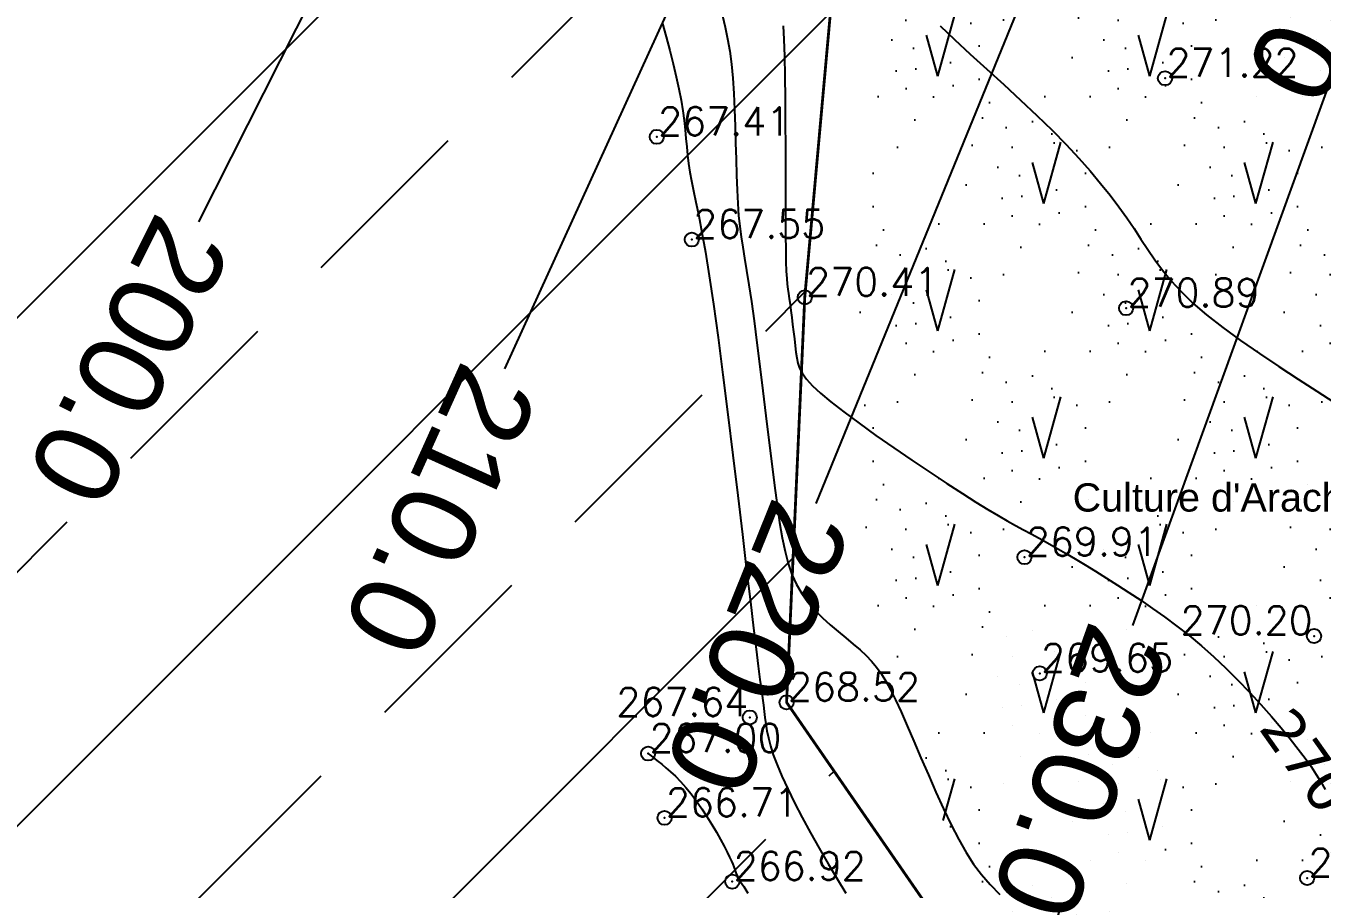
# Model space of a CAD drawing. Header units: millimetres. Extents: x 524954 to 526204, y 9523489 to 9524010.
# Drawn here: x 525350.26 to 525396.09, y 9523600.28 to 9523630.79 of the extents above; entities that cross this region are included whole.
import ezdxf
from ezdxf.enums import TextEntityAlignment as Align

# ---------------------------------------------------------------- set-up
doc = ezdxf.new("R2010")
doc.units = ezdxf.units.MM
doc.header["$PDMODE"] = 32
doc.header["$PDSIZE"] = 0.5
doc.linetypes.add('ACAD_ISO12W100', pattern=[21, 12, -3, 0, -3, 0, -3])
doc.linetypes.add('CACHE2', pattern=[4.7625, 3.175, -1.5875])
for name, color, linetype in [('Bord Fleuve', 4, 'ACAD_ISO12W100'), ('CN_01_00', 3, 'Continuous'), ('CN_02_00', 4, 'Continuous'), ('CN_10_00', 1, 'Continuous'), ('Cotation Courbes de niveau', 7, 'Continuous'), ('Route - Bretelle de sortie - Construction', 7, 'Continuous'), ('Route - Bretelle de sortie - Textes - Tabulations', 7, 'Continuous'), ('Route - Route de la corniche de Brazzaville - Tabulations', 7, 'Continuous'), ('Route - Route de la corniche de Brazzaville - Textes - Tabulations', 1, 'Continuous'), ('TopoAlt', 3, 'Continuous'), ('TOPOJIS', 7, 'Continuous'), ('Toponomie', 7, 'CACHE2'), ('Végétation_Plantation', 70, 'Continuous')]:
    doc.layers.add(name, color=color, linetype=linetype)
doc.styles.add('Affichages route', font='arial.ttf', dxfattribs={"height": 0.5})
doc.styles.add('Cotation', font='arial.ttf')
doc.styles.add('Simplex 1.0', font='Simplex.shx', dxfattribs={"width": 0.99, "height": 1})
doc.styles.get("Standard").update_dxf_attribs({"font": 'arial.ttf'})
doc.styles.add('Verdana 1.0', font='verdana.ttf', dxfattribs={"width": 0.99, "height": 1})
doc.dimstyles.new('BRAZZAVILLE', dxfattribs={"dimtxt": 0.15, "dimasz": 0.2, "dimexe": 0.5, "dimexo": 0.5, "dimgap": 0.5, "dimtad": 0, "dimzin": 0, "dimdsep": 46, "dimtxsty": 'Cotation', "dimsah": 1, "dimcen": 0.1, "dimse1": 1, "dimse2": 1, "dimclrd": 1, "dimclre": 256, "dimclrt": 1, "dimaunit": 2, "dimazin": 0, "dimtfac": 1, "dimtdec": 4, "dimtofl": 0, "dimtmove": 0, "dimatfit": 1, "dimfxl": 1, "dimtolj": 1, "dimtzin": 0, "dimlwd": 0, "dimlwe": 0, "dimarcsym": 0})

# ---------------------------------------------------------------- blocks, each defined once
blk = doc.blocks.new('TCPOINT M')
at = {"color": 0}
blk.add_point((0, 0), dxfattribs=at)
at = {"layer": 'TopoAlt', "style": 'Simplex 1.0', "width": 0.99}
blk.add_attdef('ALT', (0.15, 0.15), '', height=1, dxfattribs=at)
blk = doc.blocks.new('*D62')
at = {"layer": 'Defpoints', "color": 0, "transparency": 16777216}
for p in [(525295.865, 9523704.379), (525365.794, 9523665.478), (525266.088, 9523650.851)]:
    blk.add_point(p, dxfattribs=at)
at = {"layer": 'Route - Bretelle de sortie - Construction', "color": 1, "lineweight": 0, "transparency": 16777216}
for p, q in [((525295.622, 9523703.942), (525265.845, 9523650.414)), ((525365.551, 9523665.042), (525335.774, 9523611.514)), ((525268.71, 9523649.393), (525294.191, 9523635.218)), ((525333.396, 9523613.409), (525307.914, 9523627.584))]:
    blk.add_line(p, q, dxfattribs=at)
at = {"layer": 'Route - Bretelle de sortie - Construction', "color": 1, "transparency": 16777216}
for points in [[(525268.953, 9523649.83), (525268.467, 9523648.956), (525266.088, 9523650.851)], [(525333.639, 9523613.846), (525333.152, 9523612.972), (525336.017, 9523611.951)]]:
    blk.add_solid(points, dxfattribs=at)
at = {"layer": 'Route - Bretelle de sortie - Construction', "color": 1, "transparency": 16777216, "insert": (525301.053, 9523631.401), "char_height": 3, "attachment_point": 5, "rotation": 330.9132, "style": 'Cotation'}
blk.add_mtext('\\A1;Biseau\\P80.00 m', dxfattribs=at)

msp = doc.modelspace()

# ---------------------------------------------------------------- hatches: boundary and pattern name
at = {"layer": 'Bord Fleuve', "ltscale": 0.5}
h = msp.add_hatch(dxfattribs=at)
h.set_pattern_fill('ANSI33', color=135, scale=2, style=0)
h.paths.add_polyline_path([(525394.875, 9523547.688), (525386.855, 9523539.684), (525374.857, 9523528.592), (525359.402, 9523533.054), (525302.267, 9523541.753), (525253.226, 9523571.678), (525189.199, 9523592.989), (525146.601, 9523610.427), (525134.908, 9523628.389), (525130.258, 9523644.878), (525129.915, 9523646.053), (525134.923, 9523646.805), (525141.4, 9523651.378), (525145.39, 9523652.194), (525150.779, 9523654.113), (525153.673, 9523654.734), (525157.062, 9523656.215), (525170.428, 9523659.554), (525190.68, 9523663.166), (525195.533, 9523671.037), (525214.046, 9523677.393), (525226.978, 9523684.419), (525241.856, 9523699.409), (525259.549, 9523697.749), (525263.742, 9523702.788), (525265.599, 9523705.429), (525271.397, 9523709.575), (525278.663, 9523713.162), (525282.299, 9523718.359), (525286.813, 9523721.853), (525297.974, 9523715.602), (525305.783, 9523711.053), (525316.348, 9523705.233), (525323.457, 9523701.143), (525333.272, 9523695.625), (525364.282, 9523678.524), (525367.141, 9523669.609), (525369.992, 9523664.673), (525374.256, 9523657.439), (525374.878, 9523649.759), (525376.197, 9523640.514), (525378.821, 9523632.503), (525377.801, 9523621.191), (525377.159, 9523606.875), (525382.451, 9523599.216), (525388.758, 9523585.471), (525391.317, 9523567.355), (525392.74, 9523563.589), (525392.123, 9523555.946)])
at = {"layer": 'Végétation_Plantation', "linetype": 'CACHE2', "ltscale": 0.5}
h = msp.add_hatch(dxfattribs=at)
h.set_pattern_fill('BROUSS', color=256, scale=1.5, style=0)
h.set_pattern_definition([(74.475889, (0, 0), (-3.750000001, 13.500000005), [2.25, -11.761156275]), (74.475889, (3.75, 4.5), (-3.750000001, 13.500000005), [2.25, -11.761156275]), (74.475889, (7.5, 9), (-3.750000001, 13.500000005), [2.25, -11.761156275]), (105.524111, (0, 0), (-7.500000003, 4e-10), [1.5, -12.511156275]), (105.524111, (3.75, 4.5), (-7.500000003, 4e-10), [1.5, -12.511156275]), (105.524111, (7.5, 9), (-7.500000003, 4e-10), [1.5, -12.511156275]), (0, (0.453, 0.484), (3.75, 4.5), [0, -7.5]), (0, (1.468, 1.072), (3.75, 4.5), [0, -7.5]), (0, (1.1713, 1.8804), (3.75, 4.5), [0, -7.5]), (0, (2.327, 1.9907), (3.75, 4.5), [0, -7.5]), (0, (1.64, 3.7912), (3.75, 4.5), [0, -7.5]), (0, (0.3684, 2.1545), (3.75, 4.5), [0, -7.5]), (0, (0.281, 2.4684), (3.75, 4.5), [0, -7.5]), (0, (0.0314, 3.7912), (3.75, 4.5), [0, -7.5]), (0, (-0.7807, 0.2634), (3.75, 4.5), [0, -7.5]), (0, (-0.8588, 0.9984), (3.75, 4.5), [0, -7.5]), (0, (-1.468, 0.19), (3.75, 4.5), [0, -7.5]), (0, (-1.624, 1.2924), (3.75, 4.5), [0, -7.5]), (0, (-1.1242, 1.9905), (3.75, 4.5), [0, -7.5]), (0, (-1.3274, 2.6888), (3.75, 4.5), [0, -7.5]), (0, (-1.9207, 3.5707), (3.75, 4.5), [0, -7.5]), (0, (-0.406, 2.9085), (3.75, 4.5), [0, -7.5]), (0, (-2.53, 2.064), (3.75, 4.5), [0, -7.5]), (0, (-2.7485, 0.6675), (3.75, 4.5), [0, -7.5]), (0, (-1.1235, -0.4347), (3.75, 4.5), [0, -7.5]), (0, (-0.156, -0.7287), (3.75, 4.5), [0, -7.5]), (0, (-0.812, -1.537), (3.75, 4.5), [0, -7.5]), (0, (1.5774, -1.4635), (3.75, 4.5), [0, -7.5]), (0, (0.5466, -0.3245), (3.75, 4.5), [0, -7.5]), (0, (1.468, -0.104), (3.75, 4.5), [0, -7.5])])
h.paths.add_polyline_path([(525377.673, 9523660.945), (525407.866, 9523647.437), (525404.193, 9523635.327), (525403.476, 9523627.007), (525405.987, 9523619.737), (525406.747, 9523612.886), (525407.177, 9523604.448), (525411.057, 9523590.152), (525390.646, 9523585.184), (525385.798, 9523596.139), (525380.179, 9523608.044), (525379.541, 9523623.33), (525380.945, 9523632.682), (525378.138, 9523643.509), (525376.097, 9523653.982)])

# ---------------------------------------------------------------- linework, layer by layer
at = {"layer": 'Bord Fleuve', "ltscale": 0.35, "const_width": 0.1, "flags": 128}
msp.add_lwpolyline([(525364.282, 9523678.524), (525367.141, 9523669.609), (525369.992, 9523664.673), (525374.256, 9523657.439), (525374.878, 9523649.759), (525376.197, 9523640.514), (525378.821, 9523632.503), (525377.801, 9523621.191), (525377.159, 9523606.875), (525382.451, 9523599.216), (525388.758, 9523585.471), (525391.317, 9523567.355), (525392.74, 9523563.589), (525392.123, 9523555.946), (525394.064, 9523546.741)], dxfattribs=at)
at = {"layer": 'CN_01_00', "flags": 128}
for points, elevation in [([(525374.893, 9523631.147), (525374.989, 9523630.743), (525375.074, 9523630.329), (525375.147, 9523629.895), (525375.207, 9523629.433), (525375.256, 9523628.936), (525375.293, 9523628.399), (525375.321, 9523627.831), (525375.342, 9523627.245), (525375.358, 9523626.654), (525375.372, 9523626.072), (525375.388, 9523625.511), (525375.406, 9523624.985), (525375.43, 9523624.506), (525375.462, 9523624.083), (525375.503, 9523623.699), (525375.551, 9523623.333), (525375.608, 9523622.965), (525375.673, 9523622.574), (525375.745, 9523622.138), (525375.826, 9523621.636), (525375.914, 9523621.048), (525376.009, 9523620.359), (525376.11, 9523619.586), (525376.215, 9523618.753), (525376.322, 9523617.885), (525376.429, 9523617.006), (525376.535, 9523616.139), (525376.637, 9523615.309), (525376.733, 9523614.54), (525376.823, 9523613.851), (525376.912, 9523613.239), (525377.003, 9523612.695), (525377.103, 9523612.212), (525377.217, 9523611.781), (525377.35, 9523611.394), (525377.507, 9523611.043), (525377.693, 9523610.72), (525377.913, 9523610.418), (525378.159, 9523610.135), (525378.424, 9523609.868), (525378.7, 9523609.616), (525378.98, 9523609.378), (525379.254, 9523609.153), (525379.515, 9523608.939), (525379.756, 9523608.735), (525379.97, 9523608.537), (525380.161, 9523608.338), (525380.337, 9523608.126), (525380.504, 9523607.893), (525380.668, 9523607.628), (525380.836, 9523607.32), (525381.013, 9523606.96), (525381.208, 9523606.537), (525381.424, 9523606.047), (525381.659, 9523605.502), (525381.91, 9523604.918), (525382.171, 9523604.313), (525382.44, 9523603.705), (525382.711, 9523603.11), (525382.982, 9523602.545), (525383.248, 9523602.028), (525383.507, 9523601.571), (525383.77, 9523601.163), (525384.047, 9523600.789), (525384.352, 9523600.433), (525384.695, 9523600.08)], 269), ([(525382.583, 9523630.793), (525383.097, 9523630.307), (525383.654, 9523629.791), (525384.239, 9523629.257), (525384.836, 9523628.711), (525385.43, 9523628.163), (525386.005, 9523627.622), (525386.546, 9523627.098), (525387.04, 9523626.596), (525387.487, 9523626.117), (525387.893, 9523625.66), (525388.262, 9523625.221), (525388.597, 9523624.8), (525388.903, 9523624.394), (525389.184, 9523624.002), (525389.444, 9523623.622), (525389.689, 9523623.251), (525389.93, 9523622.885), (525390.18, 9523622.521), (525390.452, 9523622.154), (525390.758, 9523621.779), (525391.111, 9523621.394), (525391.525, 9523620.992), (525392.011, 9523620.57), (525392.577, 9523620.127), (525393.206, 9523619.668), (525393.876, 9523619.204), (525394.564, 9523618.744), (525395.248, 9523618.298), (525395.905, 9523617.874), (525396.513, 9523617.483)], 271), ([(525372.263, 9523605.067), (525372.263, 9523605.066), (525372.267, 9523605.064), (525372.276, 9523605.056), (525372.294, 9523605.042), (525372.325, 9523605.019), (525372.37, 9523604.985), (525372.432, 9523604.936), (525372.516, 9523604.872), (525372.622, 9523604.79), (525372.75, 9523604.689), (525372.895, 9523604.568), (525373.055, 9523604.426), (525373.226, 9523604.264), (525373.407, 9523604.079), (525373.594, 9523603.872), (525373.784, 9523603.641), (525373.974, 9523603.388), (525374.161, 9523603.118), (525374.342, 9523602.839), (525374.514, 9523602.559), (525374.675, 9523602.286), (525374.821, 9523602.026), (525374.95, 9523601.789), (525375.058, 9523601.582), (525375.144, 9523601.409), (525375.21, 9523601.269), (525375.258, 9523601.157), (525375.294, 9523601.068), (525375.319, 9523600.998), (525375.337, 9523600.941), (525375.352, 9523600.892), (525375.366, 9523600.848), (525375.383, 9523600.802), (525375.412, 9523600.743), (525375.459, 9523600.659), (525375.533, 9523600.537), (525375.642, 9523600.367), (525375.793, 9523600.135)], 267)]:
    msp.add_lwpolyline(points, dxfattribs=dict(at, elevation=elevation))
at = {"layer": 'CN_02_00', "elevation": 268, "flags": 128}
msp.add_lwpolyline([(525372.764, 9523630.902), (525372.903, 9523630.405), (525373.033, 9523629.918), (525373.152, 9523629.445), (525373.258, 9523628.99), (525373.35, 9523628.559), (525373.427, 9523628.156), (525373.486, 9523627.784), (525373.532, 9523627.438), (525373.569, 9523627.114), (525373.599, 9523626.806), (525373.628, 9523626.509), (525373.658, 9523626.215), (525373.694, 9523625.921), (525373.739, 9523625.62), (525373.797, 9523625.305), (525373.869, 9523624.955), (525373.954, 9523624.551), (525374.052, 9523624.069), (525374.163, 9523623.49), (525374.287, 9523622.79), (525374.425, 9523621.949), (525374.575, 9523620.946), (525374.738, 9523619.769), (525374.91, 9523618.457), (525375.085, 9523617.056), (525375.261, 9523615.616), (525375.433, 9523614.185), (525375.595, 9523612.811), (525375.745, 9523611.543), (525375.877, 9523610.428), (525375.989, 9523609.503), (525376.081, 9523608.754), (525376.157, 9523608.157), (525376.218, 9523607.686), (525376.267, 9523607.315), (525376.306, 9523607.02), (525376.339, 9523606.776), (525376.367, 9523606.555), (525376.393, 9523606.338), (525376.423, 9523606.114), (525376.462, 9523605.876), (525376.516, 9523605.619), (525376.59, 9523605.336), (525376.69, 9523605.02), (525376.821, 9523604.666), (525376.989, 9523604.266), (525377.197, 9523603.818), (525377.441, 9523603.329), (525377.714, 9523602.81), (525378.007, 9523602.27), (525378.315, 9523601.722), (525378.63, 9523601.175), (525378.946, 9523600.64), (525379.254, 9523600.127)], dxfattribs=at)
at = {"layer": 'CN_10_00', "elevation": 270, "flags": 128}
msp.add_lwpolyline([(525377.037, 9523630.793), (525377.065, 9523630.307), (525377.086, 9523629.717), (525377.1, 9523629.015), (525377.109, 9523628.223), (525377.114, 9523627.375), (525377.116, 9523626.502), (525377.117, 9523625.635), (525377.117, 9523624.807), (525377.118, 9523624.049), (525377.121, 9523623.392), (525377.127, 9523622.861), (525377.137, 9523622.442), (525377.149, 9523622.116), (525377.164, 9523621.862), (525377.182, 9523621.658), (525377.203, 9523621.486), (525377.226, 9523621.323), (525377.252, 9523621.149), (525377.28, 9523620.949), (525377.309, 9523620.724), (525377.34, 9523620.482), (525377.371, 9523620.23), (525377.402, 9523619.974), (525377.433, 9523619.722), (525377.462, 9523619.481), (525377.49, 9523619.257), (525377.518, 9523619.056), (525377.557, 9523618.869), (525377.619, 9523618.686), (525377.717, 9523618.499), (525377.863, 9523618.297), (525378.071, 9523618.069), (525378.353, 9523617.807), (525378.722, 9523617.499), (525379.184, 9523617.141), (525379.723, 9523616.741), (525380.319, 9523616.314), (525380.949, 9523615.874), (525381.591, 9523615.435), (525382.224, 9523615.009), (525382.825, 9523614.612), (525383.374, 9523614.257), (525383.853, 9523613.954), (525384.269, 9523613.699), (525384.634, 9523613.482), (525384.958, 9523613.295), (525385.254, 9523613.13), (525385.533, 9523612.978), (525385.806, 9523612.83), (525386.085, 9523612.678), (525386.38, 9523612.514), (525386.691, 9523612.337), (525387.018, 9523612.148), (525387.36, 9523611.947), (525387.716, 9523611.733), (525388.086, 9523611.508), (525388.468, 9523611.27), (525388.861, 9523611.022), (525389.265, 9523610.761), (525389.678, 9523610.488), (525390.099, 9523610.2), (525390.525, 9523609.896), (525390.956, 9523609.575), (525391.39, 9523609.234), (525391.824, 9523608.873), (525392.259, 9523608.491), (525392.69, 9523608.086), (525393.115, 9523607.665), (525393.528, 9523607.236), (525393.924, 9523606.806), (525394.3, 9523606.382), (525394.648, 9523605.973), (525394.966, 9523605.586), (525395.248, 9523605.227), (525395.492, 9523604.903), (525395.701, 9523604.607), (525395.884, 9523604.33), (525396.047, 9523604.064), (525396.198, 9523603.8)], dxfattribs=at)
at = {"layer": 'Route - Route de la corniche de Brazzaville - Tabulations'}
for p, q in [((525383.419, 9523677.414), (525356.365, 9523623.859)), ((525392.072, 9523673.258), (525367.181, 9523618.664)), ((525400.884, 9523669.451), (525378.197, 9523613.906)), ((525409.841, 9523666), (525389.394, 9523609.592))]:
    msp.add_line(p, q, dxfattribs=at)

# ---------------------------------------------------------------- block references
at = {"layer": 'TOPOJIS'}
ref = msp.add_blockref('TCPOINT M', (525390.54, 9523628.936, 271.22), dxfattribs=at)
ref.add_attrib('ALT', '271.22', (525390.59, 9523628.986, 271.22), dxfattribs={"layer": 'TopoAlt', "height": 1, "style": 'Simplex 1.0', "width": 0.99})
ref = msp.add_blockref('TCPOINT M', (525372.568, 9523626.866, 267.41), dxfattribs=at)
ref.add_attrib('ALT', '267.41', (525372.618, 9523626.916, 267.41), dxfattribs={"layer": 'TopoAlt', "height": 1, "style": 'Simplex 1.0', "width": 0.99})
ref = msp.add_blockref('TCPOINT M', (525373.808, 9523623.234, 267.55), dxfattribs=at)
ref.add_attrib('ALT', '267.55', (525373.858, 9523623.284, 267.55), dxfattribs={"layer": 'TopoAlt', "height": 1, "style": 'Simplex 1.0', "width": 0.99})
ref = msp.add_blockref('TCPOINT M', (525377.801, 9523621.191, 270.41), dxfattribs=at)
ref.add_attrib('ALT', '270.41', (525377.851, 9523621.241, 270.41), dxfattribs={"layer": 'TopoAlt', "height": 1, "style": 'Simplex 1.0', "width": 0.99})
ref = msp.add_blockref('TCPOINT M', (525389.162, 9523620.808, 270.89), dxfattribs=at)
ref.add_attrib('ALT', '270.89', (525389.212, 9523620.858, 270.89), dxfattribs={"layer": 'TopoAlt', "height": 1, "style": 'Simplex 1.0', "width": 0.99})
ref = msp.add_blockref('TCPOINT M', (525385.569, 9523612.007, 269.91), dxfattribs=at)
ref.add_attrib('ALT', '269.91', (525385.619, 9523612.057, 269.91), dxfattribs={"layer": 'TopoAlt', "height": 1, "style": 'Simplex 1.0', "width": 0.99})
ref = msp.add_blockref('TCPOINT M', (525395.808, 9523609.222, 270.2), dxfattribs=at)
ref.add_attrib('ALT', '270.20', dxfattribs={"layer": 'TopoAlt', "height": 1, "style": 'Simplex 1.0', "width": 0.99}).set_placement((525395.758, 9523609.272, 270.2), align=Align.RIGHT)
ref = msp.add_blockref('TCPOINT M', (525386.108, 9523607.9, 269.65), dxfattribs=at)
ref.add_attrib('ALT', '269.65', (525386.158, 9523607.95, 269.65), dxfattribs={"layer": 'TopoAlt', "height": 1, "style": 'Simplex 1.0', "width": 0.99})
ref = msp.add_blockref('TCPOINT M', (525377.159, 9523606.875, 268.52), dxfattribs=at)
ref.add_attrib('ALT', '268.52', (525377.209, 9523606.925, 268.52), dxfattribs={"layer": 'TopoAlt', "height": 1, "style": 'Simplex 1.0', "width": 0.99})
ref = msp.add_blockref('TCPOINT M', (525375.857, 9523606.344, 267.64), dxfattribs=at)
ref.add_attrib('ALT', '267.64', dxfattribs={"layer": 'TopoAlt', "height": 1, "style": 'Simplex 1.0', "width": 0.99}).set_placement((525375.807, 9523606.394, 267.64), align=Align.RIGHT)
ref = msp.add_blockref('TCPOINT M', (525372.263, 9523605.067, 267), dxfattribs=at)
ref.add_attrib('ALT', '267.00', (525372.313, 9523605.117, 267), dxfattribs={"layer": 'TopoAlt', "height": 1, "style": 'Simplex 1.0', "width": 0.99})
ref = msp.add_blockref('TCPOINT M', (525372.843, 9523602.792, 266.71), dxfattribs=at)
ref.add_attrib('ALT', '266.71', (525372.893, 9523602.842, 266.71), dxfattribs={"layer": 'TopoAlt', "height": 1, "style": 'Simplex 1.0', "width": 0.99})
ref = msp.add_blockref('TCPOINT M', (525375.239, 9523600.539, 266.92), dxfattribs=at)
ref.add_attrib('ALT', '266.92', (525375.289, 9523600.589, 266.92), dxfattribs={"layer": 'TopoAlt', "height": 1, "style": 'Simplex 1.0', "width": 0.99})
ref = msp.add_blockref('TCPOINT M', (525395.562, 9523600.666, 269.81), dxfattribs=at)
ref.add_attrib('ALT', '269.81', (525395.612, 9523600.716, 269.81), dxfattribs={"layer": 'TopoAlt', "height": 1, "style": 'Simplex 1.0', "width": 0.99})

# ---------------------------------------------------------------- texts
at = {"layer": 'Cotation Courbes de niveau', "style": 'Verdana 1.0', "width": 0.99}
msp.add_text('270', height=1.5, rotation=305.2971, dxfattribs=at).set_placement((525395.55, 9523604.821, 270), align=Align.MIDDLE_CENTER)
at = {"layer": 'Route - Bretelle de sortie - Textes - Tabulations', "style": 'Affichages route'}
msp.add_text('60.0', height=3, rotation=243.8535, dxfattribs=at).set_placement((525398.251, 9523635.772), align=Align.MIDDLE_LEFT)
at = {"layer": 'Route - Route de la corniche de Brazzaville - Textes - Tabulations', "style": 'Affichages route'}
for s, rotation, p in [('200.0', 243.4468, (525356.252, 9523623.636)), ('210.0', 245.7386, (525367.078, 9523618.437)), ('220.0', 248.0304, (525378.102, 9523613.674)), ('230.0', 250.3223, (525389.308, 9523609.357))]:
    msp.add_text(s, height=3, rotation=rotation, dxfattribs=at).set_placement(p, align=Align.MIDDLE_LEFT)
at = {"layer": 'Toponomie', "insert": (525387.273, 9523614.62), "char_height": 1, "width": 42.68298, "attachment_point": 1}
msp.add_mtext("Culture d'Arachides", dxfattribs=at)

# ---------------------------------------------------------------- dimensions: what is measured, and where the dimension line sits
at = {"layer": 'Route - Bretelle de sortie - Construction'}
dim = msp.add_aligned_dim(p1=(525365.794, 9523665.478), p2=(525295.865, 9523704.379), distance=61.253, text='Biseau\\P80.00 m', dimstyle='BRAZZAVILLE', override={"dimtxt": 3, "dimasz": 3, "dimse1": 0, "dimse2": 0, "dimclre": 1}, dxfattribs=at)
dim.commit()
dim.dimension.update_dxf_attribs({"geometry": '*D62', "text_midpoint": (525301.053, 9523631.401)})

doc.saveas('drawing.dxf')
